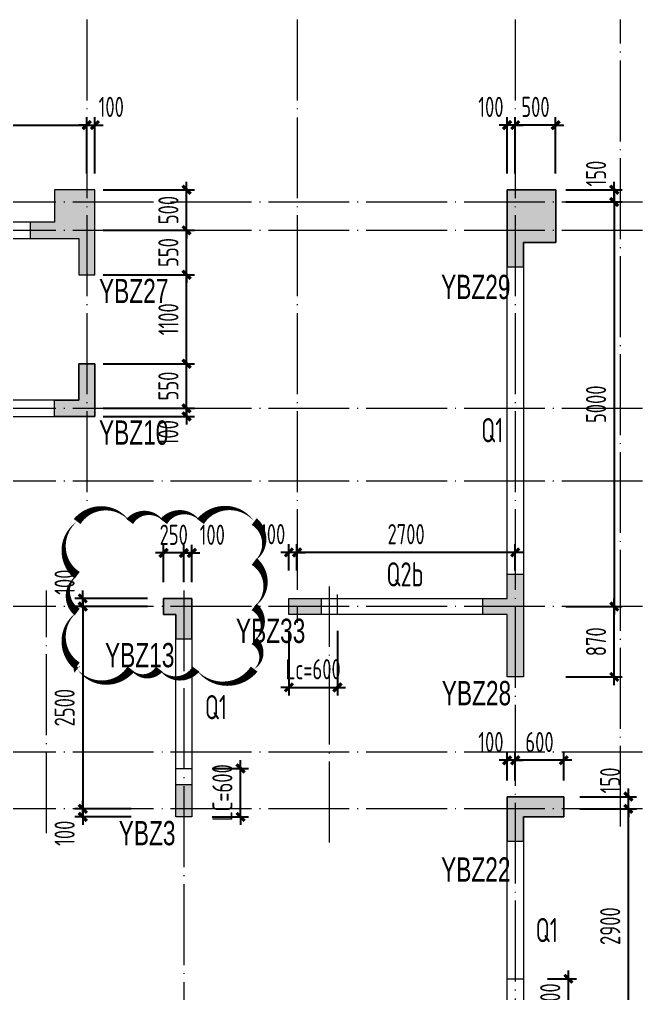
# Model space of a CAD drawing. Extents: x -129922 to 1190196, y -520662 to 139923.
# Drawn here: x 325462 to 333122, y -278751 to -266713 of the extents above; entities that cross this region are included whole.
import ezdxf
from ezdxf.enums import TextEntityAlignment as Align

# ---------------------------------------------------------------- set-up
doc = ezdxf.new("R2010")
doc.units = 0
doc.header["$LTSCALE"] = 1000
doc.header["$MEASUREMENT"] = 0
doc.linetypes.add('DOTE', pattern=[2.42, 2, -0.2, 0.02, -0.2])
for name, color, linetype, lineweight in [('A-轴线-塔楼', 1, 'DOTE', 9), ('A-轴线-隔墙', 41, 'DOTE', 9), ('S-基础-HATCH', 251, 'Continuous', 20), ('S-墙柱-COLU', 50, 'Continuous', 20), ('S-墙柱-DIM', 3, 'Continuous', 20), ('S-墙柱-Lc填充', 8, 'Continuous', 9), ('S-墙柱-WALL', 6, 'Continuous', 20), ('S-墙柱-编号', 4, 'Continuous', 20), ('S-通用-TEXT', 7, 'Continuous', 20)]:
    doc.layers.add(name, color=color, linetype=linetype, lineweight=lineweight)
doc.layers.add('S-活动层-非打印1', color=170, linetype='Continuous', lineweight=20, plot=False)
doc.styles.add('BW_Dim', font='Bweng.shx', dxfattribs={"width": 0.7, "bigfont": 'hztxt.shx'})
doc.styles.add('TSSD_Dimension', font='tssdeng.shx', dxfattribs={"width": 0.7, "bigfont": 'HZTXT.SHX'})
doc.styles.add('TSSD_Rein', font='tssdeng.shx', dxfattribs={"width": 0.7, "bigfont": 'hztxt.shx'})
doc.dimstyles.new('TSSD_100_100', dxfattribs={"dimtxt": 250, "dimasz": 100, "dimexe": 100, "dimexo": 200, "dimgap": 100, "dimtad": 1, "dimdec": 0, "dimzin": 0, "dimdsep": 46, "dimtxsty": 'TSSD_Dimension', "dimblk": 'ARCHTICK', "dimcen": 0, "dimdle": 100, "dimclrt": 7, "dimadec": 0, "dimazin": 0, "dimtfac": 1, "dimtdec": 0, "dimtix": 1, "dimtmove": 2, "dimatfit": 0, "dimfxl": 0, "dimtolj": 1, "dimtzin": 0, "dimarcsym": 0})
doc.dimstyles.new('TSSD_100_100$0', dxfattribs={"dimtxt": 250, "dimasz": 100, "dimexe": 100, "dimexo": 250, "dimgap": 100, "dimtad": 1, "dimdec": 0, "dimzin": 0, "dimdsep": 46, "dimtxsty": 'TSSD_Dimension', "dimblk": 'ARCHTICK', "dimcen": 0, "dimdle": 100, "dimclrd": 3, "dimclre": 3, "dimclrt": 7, "dimadec": 0, "dimazin": 0, "dimtfac": 1, "dimtdec": 0, "dimtix": 1, "dimtmove": 2, "dimatfit": 0, "dimldrblk": 'ARCHTICK', "dimfxl": 0, "dimtolj": 1, "dimtzin": 0, "dimarcsym": 0})

# ---------------------------------------------------------------- blocks, each defined once
blk = doc.blocks.new('ZHOUWANG3')
at = {"layer": 'A-轴线-塔楼', "linetype": 'DOTE', "ltscale": 0.5}
for p, q in [((124452, 248942), (124452, 242986)), ((127052, 248942), (127052, 241486)), ((129752, 248942), (129752, 226834)), ((139798, 246686), (85362, 246686)), ((139798, 246336), (121152, 246336)), ((139798, 244136), (121152, 244136)), ((139798, 243236), (85362, 243236)), ((125652, 241886), (125652, 226834)), ((139798, 241686), (85362, 241686)), ((139798, 239886), (85362, 239886)), ((139798, 239186), (85362, 239186))]:
    blk.add_line(p, q, dxfattribs=at)
at = {"layer": 'A-轴线-隔墙', "ltscale": 0.5}
for p, q in [((131052, 238966), (131052, 248942)), ((123952, 238886), (123952, 241886)), ((127452, 238770), (127452, 241936))]:
    blk.add_line(p, q, dxfattribs=at)
blk = doc.blocks.new('_ArchTick')
at = {"color": 0, "linetype": 'ByBlock', "const_width": 0.4}
blk.add_lwpolyline([(-0.5, -0.5), (0.5, 0.5)], dxfattribs=at)
blk = doc.blocks.new('*D1209')
at = {"layer": 'Defpoints', "color": 0, "transparency": 16777216}
for p in [(331496, -268018), (331496, -268818), (331596, -268818)]:
    blk.add_point(p, dxfattribs=at)
at = {"layer": 'S-墙柱-DIM', "color": 0, "lineweight": -2, "transparency": 16777216}
for p, q in [((331496, -268618), (331496, -267918)), ((331596, -268618), (331596, -267918)), ((331496, -268018), (331396, -268018)), ((331596, -268018), (331496, -268018)), ((331596, -268018), (331696, -268018))]:
    blk.add_line(p, q, dxfattribs=at)
at = {"layer": 'S-墙柱-DIM', "color": 0, "lineweight": -2, "transparency": 16777216, "xscale": 100, "yscale": 100, "zscale": 100}
blk.add_blockref('_ArchTick', (331496, -268018), dxfattribs=at)
at = {"layer": 'S-墙柱-DIM', "color": 0, "lineweight": -2, "transparency": 16777216, "xscale": 100, "yscale": 100, "zscale": 100, "rotation": 180}
blk.add_blockref('_ArchTick', (331596, -268018), dxfattribs=at)
at = {"layer": 'S-墙柱-DIM', "color": 7, "transparency": 16777216, "insert": (331295, -267793), "char_height": 250, "attachment_point": 5, "style": 'TSSD_Dimension'}
blk.add_mtext('\\A1;100', dxfattribs=at)
blk = doc.blocks.new('*D1250')
at = {"layer": 'Defpoints', "color": 0, "transparency": 16777216}
for p in [(327246, -273306), (327246, -273868), (327496, -273868)]:
    blk.add_point(p, dxfattribs=at)
at = {"layer": 'S-墙柱-DIM', "color": 0, "lineweight": -2, "transparency": 16777216}
for p, q in [((327246, -273668), (327246, -273206)), ((327496, -273668), (327496, -273206)), ((327246, -273306), (327146, -273306)), ((327496, -273306), (327246, -273306)), ((327496, -273306), (327596, -273306))]:
    blk.add_line(p, q, dxfattribs=at)
at = {"layer": 'S-墙柱-DIM', "color": 0, "lineweight": -2, "transparency": 16777216, "xscale": 100, "yscale": 100, "zscale": 100}
blk.add_blockref('_ArchTick', (327246, -273306), dxfattribs=at)
at = {"layer": 'S-墙柱-DIM', "color": 0, "lineweight": -2, "transparency": 16777216, "xscale": 100, "yscale": 100, "zscale": 100, "rotation": 180}
blk.add_blockref('_ArchTick', (327496, -273306), dxfattribs=at)
at = {"layer": 'S-墙柱-DIM', "color": 7, "transparency": 16777216, "insert": (327371, -273081), "char_height": 250, "attachment_point": 5, "style": 'TSSD_Dimension'}
blk.add_mtext('\\A1;250', dxfattribs=at)
blk = doc.blocks.new('*D1251')
at = {"layer": 'Defpoints', "color": 0, "transparency": 16777216}
for p in [(327496, -273306), (327496, -273868), (327596, -273868)]:
    blk.add_point(p, dxfattribs=at)
at = {"layer": 'S-墙柱-DIM', "color": 0, "lineweight": -2, "transparency": 16777216}
for p, q in [((327496, -273668), (327496, -273206)), ((327596, -273668), (327596, -273206)), ((327496, -273306), (327396, -273306)), ((327596, -273306), (327496, -273306)), ((327596, -273306), (327696, -273306))]:
    blk.add_line(p, q, dxfattribs=at)
at = {"layer": 'S-墙柱-DIM', "color": 0, "lineweight": -2, "transparency": 16777216, "xscale": 100, "yscale": 100, "zscale": 100}
blk.add_blockref('_ArchTick', (327496, -273306), dxfattribs=at)
at = {"layer": 'S-墙柱-DIM', "color": 0, "lineweight": -2, "transparency": 16777216, "xscale": 100, "yscale": 100, "zscale": 100, "rotation": 180}
blk.add_blockref('_ArchTick', (327596, -273306), dxfattribs=at)
at = {"layer": 'S-墙柱-DIM', "color": 7, "transparency": 16777216, "insert": (327848, -273081), "char_height": 250, "attachment_point": 5, "style": 'TSSD_Dimension'}
blk.add_mtext('\\A1;100', dxfattribs=at)
blk = doc.blocks.new('*D1252')
at = {"layer": 'Defpoints', "color": 0, "transparency": 16777216}
for p in [(326246, -273868), (327246, -273868), (327246, -273968)]:
    blk.add_point(p, dxfattribs=at)
at = {"layer": 'S-墙柱-DIM', "color": 0, "lineweight": -2, "transparency": 16777216}
for p, q in [((327046, -273868), (326146, -273868)), ((326246, -273868), (326246, -273768)), ((326246, -273968), (326246, -273868)), ((327046, -273968), (326146, -273968)), ((326246, -273968), (326246, -274068))]:
    blk.add_line(p, q, dxfattribs=at)
at = {"layer": 'S-墙柱-DIM', "color": 0, "lineweight": -2, "transparency": 16777216, "xscale": 100, "yscale": 100, "zscale": 100}
for p, rotation in [((326246, -273868), 270), ((326246, -273968), 90)]:
    blk.add_blockref('_ArchTick', p, dxfattribs=dict(at, rotation=rotation))
at = {"layer": 'S-墙柱-DIM', "color": 7, "transparency": 16777216, "insert": (326021, -273667), "char_height": 250, "attachment_point": 5, "rotation": 90, "style": 'TSSD_Dimension'}
blk.add_mtext('\\A1;100', dxfattribs=at)
blk = doc.blocks.new('*D1253')
at = {"layer": 'Defpoints', "color": 0, "transparency": 16777216}
for p in [(327246, -273968), (326246, -276468), (327046, -276468)]:
    blk.add_point(p, dxfattribs=at)
at = {"layer": 'S-墙柱-DIM', "color": 0, "lineweight": -2, "transparency": 16777216}
for p, q in [((326246, -273868), (326246, -276568)), ((327046, -273968), (326146, -273968)), ((326846, -276468), (326146, -276468))]:
    blk.add_line(p, q, dxfattribs=at)
at = {"layer": 'S-墙柱-DIM', "color": 0, "lineweight": -2, "transparency": 16777216, "xscale": 100, "yscale": 100, "zscale": 100}
for p, rotation in [((326246, -273968), 90), ((326246, -276468), 270)]:
    blk.add_blockref('_ArchTick', p, dxfattribs=dict(at, rotation=rotation))
at = {"layer": 'S-墙柱-DIM', "color": 7, "transparency": 16777216, "insert": (326021, -275218), "char_height": 250, "attachment_point": 5, "rotation": 90, "style": 'TSSD_Dimension'}
blk.add_mtext('\\A1;2500', dxfattribs=at)
blk = doc.blocks.new('*D1254')
at = {"layer": 'Defpoints', "color": 0, "transparency": 16777216}
for p in [(326246, -276468), (327046, -276468), (327046, -276568)]:
    blk.add_point(p, dxfattribs=at)
at = {"layer": 'S-墙柱-DIM', "color": 0, "lineweight": -2, "transparency": 16777216}
for p, q in [((326246, -276468), (326246, -276368)), ((326846, -276468), (326146, -276468)), ((326246, -276568), (326246, -276468)), ((326846, -276568), (326146, -276568)), ((326246, -276568), (326246, -276668))]:
    blk.add_line(p, q, dxfattribs=at)
at = {"layer": 'S-墙柱-DIM', "color": 0, "lineweight": -2, "transparency": 16777216, "xscale": 100, "yscale": 100, "zscale": 100}
for p, rotation in [((326246, -276468), 270), ((326246, -276568), 90)]:
    blk.add_blockref('_ArchTick', p, dxfattribs=dict(at, rotation=rotation))
at = {"layer": 'S-墙柱-DIM', "color": 7, "transparency": 16777216, "insert": (326021, -276770), "char_height": 250, "attachment_point": 5, "rotation": 90, "style": 'TSSD_Dimension'}
blk.add_mtext('\\A1;100', dxfattribs=at)
blk = doc.blocks.new('*D1259')
at = {"layer": 'Defpoints', "color": 0, "transparency": 16777216}
for p in [(328896, -273299), (328896, -273722), (331596, -273722)]:
    blk.add_point(p, dxfattribs=at)
at = {"layer": 'S-墙柱-DIM', "color": 0, "lineweight": -2, "transparency": 16777216}
for p, q in [((328896, -273522), (328896, -273199)), ((331596, -273522), (331596, -273199)), ((331696, -273299), (328796, -273299))]:
    blk.add_line(p, q, dxfattribs=at)
at = {"layer": 'S-墙柱-DIM', "color": 0, "lineweight": -2, "transparency": 16777216, "xscale": 100, "yscale": 100, "zscale": 100, "rotation": 180}
blk.add_blockref('_ArchTick', (328896, -273299), dxfattribs=at)
at = {"layer": 'S-墙柱-DIM', "color": 0, "lineweight": -2, "transparency": 16777216, "xscale": 100, "yscale": 100, "zscale": 100}
blk.add_blockref('_ArchTick', (331596, -273299), dxfattribs=at)
at = {"layer": 'S-墙柱-DIM', "color": 7, "transparency": 16777216, "insert": (330246, -273074), "char_height": 250, "attachment_point": 5, "style": 'TSSD_Dimension'}
blk.add_mtext('\\A1;2700', dxfattribs=at)
blk = doc.blocks.new('*D1260')
at = {"layer": 'Defpoints', "color": 0, "transparency": 16777216}
for p in [(328796, -273299), (328796, -273722), (328896, -273722)]:
    blk.add_point(p, dxfattribs=at)
at = {"layer": 'S-墙柱-DIM', "color": 0, "lineweight": -2, "transparency": 16777216}
for p, q in [((328796, -273522), (328796, -273199)), ((328896, -273522), (328896, -273199)), ((328796, -273299), (328696, -273299)), ((328896, -273299), (328796, -273299)), ((328896, -273299), (328996, -273299))]:
    blk.add_line(p, q, dxfattribs=at)
at = {"layer": 'S-墙柱-DIM', "color": 0, "lineweight": -2, "transparency": 16777216, "xscale": 100, "yscale": 100, "zscale": 100}
blk.add_blockref('_ArchTick', (328796, -273299), dxfattribs=at)
at = {"layer": 'S-墙柱-DIM', "color": 0, "lineweight": -2, "transparency": 16777216, "xscale": 100, "yscale": 100, "zscale": 100, "rotation": 180}
blk.add_blockref('_ArchTick', (328896, -273299), dxfattribs=at)
at = {"layer": 'S-墙柱-DIM', "color": 7, "transparency": 16777216, "insert": (328595, -273074), "char_height": 250, "attachment_point": 5, "style": 'TSSD_Dimension'}
blk.add_mtext('\\A1;100', dxfattribs=at)
blk = doc.blocks.new('*D1261')
at = {"layer": 'Defpoints', "color": 0, "transparency": 16777216}
for p in [(331596, -268018), (331596, -268818), (332096, -268818)]:
    blk.add_point(p, dxfattribs=at)
at = {"layer": 'S-墙柱-DIM', "color": 0, "lineweight": -2, "transparency": 16777216}
for p, q in [((331596, -268618), (331596, -267918)), ((332096, -268618), (332096, -267918)), ((331596, -268018), (331496, -268018)), ((332096, -268018), (331596, -268018)), ((332096, -268018), (332196, -268018))]:
    blk.add_line(p, q, dxfattribs=at)
at = {"layer": 'S-墙柱-DIM', "color": 0, "lineweight": -2, "transparency": 16777216, "xscale": 100, "yscale": 100, "zscale": 100}
blk.add_blockref('_ArchTick', (331596, -268018), dxfattribs=at)
at = {"layer": 'S-墙柱-DIM', "color": 0, "lineweight": -2, "transparency": 16777216, "xscale": 100, "yscale": 100, "zscale": 100, "rotation": 180}
blk.add_blockref('_ArchTick', (332096, -268018), dxfattribs=at)
at = {"layer": 'S-墙柱-DIM', "color": 7, "transparency": 16777216, "insert": (331846, -267793), "char_height": 250, "attachment_point": 5, "style": 'TSSD_Dimension'}
blk.add_mtext('\\A1;500', dxfattribs=at)
blk = doc.blocks.new('*D1262')
at = {"layer": 'Defpoints', "color": 0, "transparency": 16777216}
for p in [(332021, -268818), (332821, -268818), (332021, -268968)]:
    blk.add_point(p, dxfattribs=at)
at = {"layer": 'S-墙柱-DIM', "color": 0, "lineweight": -2, "transparency": 16777216}
for p, q in [((332821, -268818), (332821, -268718)), ((332221, -268818), (332921, -268818)), ((332821, -268968), (332821, -268818)), ((332221, -268968), (332921, -268968)), ((332821, -268968), (332821, -269068))]:
    blk.add_line(p, q, dxfattribs=at)
at = {"layer": 'S-墙柱-DIM', "color": 0, "lineweight": -2, "transparency": 16777216, "xscale": 100, "yscale": 100, "zscale": 100}
for p, rotation in [((332821, -268818), 270), ((332821, -268968), 90)]:
    blk.add_blockref('_ArchTick', p, dxfattribs=dict(at, rotation=rotation))
at = {"layer": 'S-墙柱-DIM', "color": 7, "transparency": 16777216, "insert": (332596, -268617), "char_height": 250, "attachment_point": 5, "rotation": 90, "style": 'TSSD_Dimension'}
blk.add_mtext('\\A1;150', dxfattribs=at)
blk = doc.blocks.new('*D1263')
at = {"layer": 'Defpoints', "color": 0, "transparency": 16777216}
for p in [(332021, -268968), (332021, -273968), (332821, -273968)]:
    blk.add_point(p, dxfattribs=at)
at = {"layer": 'S-墙柱-DIM', "color": 0, "lineweight": -2, "transparency": 16777216}
for p, q in [((332821, -268868), (332821, -274068)), ((332221, -268968), (332921, -268968)), ((332221, -273968), (332921, -273968))]:
    blk.add_line(p, q, dxfattribs=at)
at = {"layer": 'S-墙柱-DIM', "color": 0, "lineweight": -2, "transparency": 16777216, "xscale": 100, "yscale": 100, "zscale": 100}
for p, rotation in [((332821, -268968), 90), ((332821, -273968), 270)]:
    blk.add_blockref('_ArchTick', p, dxfattribs=dict(at, rotation=rotation))
at = {"layer": 'S-墙柱-DIM', "color": 7, "transparency": 16777216, "insert": (332596, -271468), "char_height": 250, "attachment_point": 5, "rotation": 90, "style": 'TSSD_Dimension'}
blk.add_mtext('\\A1;5000', dxfattribs=at)
blk = doc.blocks.new('*D1264')
at = {"layer": 'Defpoints', "color": 0, "transparency": 16777216}
for p in [(332021, -273968), (332821, -273968), (332021, -274838)]:
    blk.add_point(p, dxfattribs=at)
at = {"layer": 'S-墙柱-DIM', "color": 0, "lineweight": -2, "transparency": 16777216}
for p, q in [((332821, -274938), (332821, -273868)), ((332221, -273968), (332921, -273968)), ((332221, -274838), (332921, -274838))]:
    blk.add_line(p, q, dxfattribs=at)
at = {"layer": 'S-墙柱-DIM', "color": 0, "lineweight": -2, "transparency": 16777216, "xscale": 100, "yscale": 100, "zscale": 100}
for p, rotation in [((332821, -273968), 90), ((332821, -274838), 270)]:
    blk.add_blockref('_ArchTick', p, dxfattribs=dict(at, rotation=rotation))
at = {"layer": 'S-墙柱-DIM', "color": 7, "transparency": 16777216, "insert": (332596, -274403), "char_height": 250, "attachment_point": 5, "rotation": 90, "style": 'TSSD_Dimension'}
blk.add_mtext('\\A1;870', dxfattribs=at)
blk = doc.blocks.new('*D1265')
at = {"layer": 'Defpoints', "color": 0, "transparency": 16777216}
for p in [(331496, -275868), (331496, -276318), (331596, -276318)]:
    blk.add_point(p, dxfattribs=at)
at = {"layer": 'S-墙柱-DIM', "color": 0, "lineweight": -2, "transparency": 16777216}
for p, q in [((331496, -276118), (331496, -275768)), ((331596, -276118), (331596, -275768)), ((331496, -275868), (331396, -275868)), ((331596, -275868), (331496, -275868)), ((331596, -275868), (331696, -275868))]:
    blk.add_line(p, q, dxfattribs=at)
at = {"layer": 'S-墙柱-DIM', "color": 0, "lineweight": -2, "transparency": 16777216, "xscale": 100, "yscale": 100, "zscale": 100}
blk.add_blockref('_ArchTick', (331496, -275868), dxfattribs=at)
at = {"layer": 'S-墙柱-DIM', "color": 0, "lineweight": -2, "transparency": 16777216, "xscale": 100, "yscale": 100, "zscale": 100, "rotation": 180}
blk.add_blockref('_ArchTick', (331596, -275868), dxfattribs=at)
at = {"layer": 'S-墙柱-DIM', "color": 7, "transparency": 16777216, "insert": (331295, -275643), "char_height": 250, "attachment_point": 5, "style": 'TSSD_Dimension'}
blk.add_mtext('\\A1;100', dxfattribs=at)
blk = doc.blocks.new('*D1266')
at = {"layer": 'Defpoints', "color": 0, "transparency": 16777216}
for p in [(331596, -275868), (331596, -276318), (332196, -276318)]:
    blk.add_point(p, dxfattribs=at)
at = {"layer": 'S-墙柱-DIM', "color": 0, "lineweight": -2, "transparency": 16777216}
for p, q in [((331596, -276118), (331596, -275768)), ((332196, -276118), (332196, -275768)), ((332296, -275868), (331496, -275868))]:
    blk.add_line(p, q, dxfattribs=at)
at = {"layer": 'S-墙柱-DIM', "color": 0, "lineweight": -2, "transparency": 16777216, "xscale": 100, "yscale": 100, "zscale": 100, "rotation": 180}
blk.add_blockref('_ArchTick', (331596, -275868), dxfattribs=at)
at = {"layer": 'S-墙柱-DIM', "color": 0, "lineweight": -2, "transparency": 16777216, "xscale": 100, "yscale": 100, "zscale": 100}
blk.add_blockref('_ArchTick', (332196, -275868), dxfattribs=at)
at = {"layer": 'S-墙柱-DIM', "color": 7, "transparency": 16777216, "insert": (331896, -275643), "char_height": 250, "attachment_point": 5, "style": 'TSSD_Dimension'}
blk.add_mtext('\\A1;600', dxfattribs=at)
blk = doc.blocks.new('*D1267')
at = {"layer": 'Defpoints', "color": 0, "transparency": 16777216}
for p in [(332196, -276318), (332996, -276318), (332196, -276468)]:
    blk.add_point(p, dxfattribs=at)
at = {"layer": 'S-墙柱-DIM', "color": 0, "lineweight": -2, "transparency": 16777216}
for p, q in [((332996, -276318), (332996, -276218)), ((332396, -276318), (333096, -276318)), ((332996, -276468), (332996, -276318)), ((332396, -276468), (333096, -276468)), ((332996, -276468), (332996, -276568))]:
    blk.add_line(p, q, dxfattribs=at)
at = {"layer": 'S-墙柱-DIM', "color": 0, "lineweight": -2, "transparency": 16777216, "xscale": 100, "yscale": 100, "zscale": 100}
for p, rotation in [((332996, -276318), 270), ((332996, -276468), 90)]:
    blk.add_blockref('_ArchTick', p, dxfattribs=dict(at, rotation=rotation))
at = {"layer": 'S-墙柱-DIM', "color": 7, "transparency": 16777216, "insert": (332771, -276117), "char_height": 250, "attachment_point": 5, "rotation": 90, "style": 'TSSD_Dimension'}
blk.add_mtext('\\A1;150', dxfattribs=at)
blk = doc.blocks.new('*D1268')
at = {"layer": 'Defpoints', "color": 0, "transparency": 16777216}
for p in [(332196, -276468), (332996, -276468), (332196, -279368)]:
    blk.add_point(p, dxfattribs=at)
at = {"layer": 'S-墙柱-DIM', "color": 0, "lineweight": -2, "transparency": 16777216}
for p, q in [((332996, -279468), (332996, -276368)), ((332396, -276468), (333096, -276468)), ((332396, -279368), (333096, -279368))]:
    blk.add_line(p, q, dxfattribs=at)
at = {"layer": 'S-墙柱-DIM', "color": 0, "lineweight": -2, "transparency": 16777216, "xscale": 100, "yscale": 100, "zscale": 100}
for p, rotation in [((332996, -276468), 90), ((332996, -279368), 270)]:
    blk.add_blockref('_ArchTick', p, dxfattribs=dict(at, rotation=rotation))
at = {"layer": 'S-墙柱-DIM', "color": 7, "transparency": 16777216, "insert": (332771, -277918), "char_height": 250, "attachment_point": 5, "rotation": 90, "style": 'TSSD_Dimension'}
blk.add_mtext('\\A1;2900', dxfattribs=at)
blk = doc.blocks.new('*D1280')
at = {"layer": 'Defpoints', "color": 0, "transparency": 16777216}
for p in [(327646, -275968), (328198, -275968), (327646, -276568)]:
    blk.add_point(p, dxfattribs=at)
at = {"layer": 'S-墙柱-DIM', "color": 0, "lineweight": -2, "transparency": 16777216}
for p, q in [((328198, -275968), (328198, -275868)), ((327846, -275968), (328298, -275968)), ((328198, -276568), (328198, -275968)), ((327846, -276568), (328298, -276568)), ((328198, -276568), (328198, -276668))]:
    blk.add_line(p, q, dxfattribs=at)
at = {"layer": 'S-墙柱-DIM', "color": 0, "lineweight": -2, "transparency": 16777216, "xscale": 100, "yscale": 100, "zscale": 100}
for p, rotation in [((328198, -275968), 270), ((328198, -276568), 90)]:
    blk.add_blockref('_ArchTick', p, dxfattribs=dict(at, rotation=rotation))
at = {"layer": 'S-墙柱-DIM', "color": 7, "transparency": 16777216, "insert": (327973, -276268), "char_height": 250, "attachment_point": 5, "rotation": 90, "style": 'TSSD_Dimension'}
blk.add_mtext('\\A1;LC=600', dxfattribs=at)
blk = doc.blocks.new('*D1281')
at = {"layer": 'Defpoints', "color": 0, "transparency": 16777216}
for p in [(328796, -274068), (329396, -274068), (329396, -274968)]:
    blk.add_point(p, dxfattribs=at)
at = {"layer": 'S-墙柱-DIM', "color": 0, "lineweight": -2, "transparency": 16777216}
for p, q in [((328796, -274268), (328796, -275068)), ((329396, -274268), (329396, -275068)), ((328796, -274968), (328696, -274968)), ((328796, -274968), (329396, -274968)), ((329396, -274968), (329496, -274968))]:
    blk.add_line(p, q, dxfattribs=at)
at = {"layer": 'S-墙柱-DIM', "color": 0, "lineweight": -2, "transparency": 16777216, "xscale": 100, "yscale": 100, "zscale": 100}
blk.add_blockref('_ArchTick', (328796, -274968), dxfattribs=at)
at = {"layer": 'S-墙柱-DIM', "color": 0, "lineweight": -2, "transparency": 16777216, "xscale": 100, "yscale": 100, "zscale": 100, "rotation": 180}
blk.add_blockref('_ArchTick', (329396, -274968), dxfattribs=at)
at = {"layer": 'S-墙柱-DIM', "color": 7, "transparency": 16777216, "insert": (329096, -274743), "char_height": 250, "attachment_point": 5, "style": 'TSSD_Dimension'}
blk.add_mtext('\\A1;Lc=600', dxfattribs=at)
blk = doc.blocks.new('*D1283')
at = {"layer": 'Defpoints', "color": 0, "transparency": 16777216}
for p in [(331796, -278568), (332254, -278568), (331796, -279368)]:
    blk.add_point(p, dxfattribs=at)
at = {"layer": 'S-墙柱-DIM', "color": 0, "lineweight": -2, "transparency": 16777216}
for p, q in [((332254, -278568), (332254, -278468)), ((331996, -278568), (332354, -278568)), ((332254, -279368), (332254, -278568)), ((331996, -279368), (332354, -279368)), ((332254, -279368), (332254, -279468))]:
    blk.add_line(p, q, dxfattribs=at)
at = {"layer": 'S-墙柱-DIM', "color": 0, "lineweight": -2, "transparency": 16777216, "xscale": 100, "yscale": 100, "zscale": 100}
for p, rotation in [((332254, -278568), 270), ((332254, -279368), 90)]:
    blk.add_blockref('_ArchTick', p, dxfattribs=dict(at, rotation=rotation))
at = {"layer": 'S-墙柱-DIM', "color": 7, "transparency": 16777216, "insert": (332029, -278968), "char_height": 250, "attachment_point": 5, "rotation": 90, "style": 'TSSD_Dimension'}
blk.add_mtext('\\A1;Lc=800', dxfattribs=at)
blk = doc.blocks.new('*D1295')
at = {"layer": 'Defpoints', "color": 0, "transparency": 16777216}
for p in [(326396, -268818), (327530, -268818), (326396, -269318)]:
    blk.add_point(p, dxfattribs=at)
at = {"layer": 'S-墙柱-DIM', "color": 0, "lineweight": -2, "transparency": 16777216}
for p, q in [((327530, -268818), (327530, -268718)), ((326496, -268818), (327630, -268818)), ((327530, -269318), (327530, -268818)), ((326496, -269318), (327630, -269318)), ((327530, -269318), (327530, -269418))]:
    blk.add_line(p, q, dxfattribs=at)
at = {"layer": 'S-墙柱-DIM', "color": 0, "lineweight": -2, "transparency": 16777216, "xscale": 100, "yscale": 100, "zscale": 100}
for p, rotation in [((327530, -268818), 270), ((327530, -269318), 90)]:
    blk.add_blockref('_ArchTick', p, dxfattribs=dict(at, rotation=rotation))
at = {"layer": 'S-墙柱-DIM', "color": 7, "transparency": 16777216, "insert": (327305, -269068), "char_height": 250, "attachment_point": 5, "rotation": 90, "style": 'TSSD_Dimension'}
blk.add_mtext('\\A1;500', dxfattribs=at)
blk = doc.blocks.new('*D1296')
at = {"layer": 'Defpoints', "color": 0, "transparency": 16777216}
for p in [(326396, -269318), (327530, -269318), (326396, -269868)]:
    blk.add_point(p, dxfattribs=at)
at = {"layer": 'S-墙柱-DIM', "color": 0, "lineweight": -2, "transparency": 16777216}
for p, q in [((327530, -269318), (327530, -269218)), ((326496, -269318), (327630, -269318)), ((327530, -269868), (327530, -269318)), ((326496, -269868), (327630, -269868)), ((327530, -269868), (327530, -269968))]:
    blk.add_line(p, q, dxfattribs=at)
at = {"layer": 'S-墙柱-DIM', "color": 0, "lineweight": -2, "transparency": 16777216, "xscale": 100, "yscale": 100, "zscale": 100}
for p, rotation in [((327530, -269318), 270), ((327530, -269868), 90)]:
    blk.add_blockref('_ArchTick', p, dxfattribs=dict(at, rotation=rotation))
at = {"layer": 'S-墙柱-DIM', "color": 7, "transparency": 16777216, "insert": (327305, -269593), "char_height": 250, "attachment_point": 5, "rotation": 90, "style": 'TSSD_Dimension'}
blk.add_mtext('\\A1;550', dxfattribs=at)
blk = doc.blocks.new('*D1297')
at = {"layer": 'Defpoints', "color": 0, "transparency": 16777216}
for p in [(326396, -269868), (327530, -269868), (326396, -270968)]:
    blk.add_point(p, dxfattribs=at)
at = {"layer": 'S-墙柱-DIM', "color": 0, "lineweight": -2, "transparency": 16777216}
for p, q in [((327530, -271068), (327530, -269768)), ((326496, -269868), (327630, -269868)), ((326496, -270968), (327630, -270968))]:
    blk.add_line(p, q, dxfattribs=at)
at = {"layer": 'S-墙柱-DIM', "color": 0, "lineweight": -2, "transparency": 16777216, "xscale": 100, "yscale": 100, "zscale": 100}
for p, rotation in [((327530, -269868), 90), ((327530, -270968), 270)]:
    blk.add_blockref('_ArchTick', p, dxfattribs=dict(at, rotation=rotation))
at = {"layer": 'S-墙柱-DIM', "color": 7, "transparency": 16777216, "insert": (327305, -270418), "char_height": 250, "attachment_point": 5, "rotation": 90, "style": 'TSSD_Dimension'}
blk.add_mtext('\\A1;1100', dxfattribs=at)
blk = doc.blocks.new('*D1298')
at = {"layer": 'Defpoints', "color": 0, "transparency": 16777216}
for p in [(326396, -270968), (327530, -270968), (326396, -271518)]:
    blk.add_point(p, dxfattribs=at)
at = {"layer": 'S-墙柱-DIM', "color": 0, "lineweight": -2, "transparency": 16777216}
for p, q in [((326496, -270968), (327630, -270968)), ((327530, -270968), (327530, -270868)), ((327530, -271518), (327530, -270968)), ((326496, -271518), (327630, -271518)), ((327530, -271518), (327530, -271618))]:
    blk.add_line(p, q, dxfattribs=at)
at = {"layer": 'S-墙柱-DIM', "color": 0, "lineweight": -2, "transparency": 16777216, "xscale": 100, "yscale": 100, "zscale": 100}
for p, rotation in [((327530, -270968), 270), ((327530, -271518), 90)]:
    blk.add_blockref('_ArchTick', p, dxfattribs=dict(at, rotation=rotation))
at = {"layer": 'S-墙柱-DIM', "color": 7, "transparency": 16777216, "insert": (327305, -271243), "char_height": 250, "attachment_point": 5, "rotation": 90, "style": 'TSSD_Dimension'}
blk.add_mtext('\\A1;550', dxfattribs=at)
blk = doc.blocks.new('*D1299')
at = {"layer": 'Defpoints', "color": 0, "transparency": 16777216}
for p in [(326396, -271518), (327530, -271518), (326396, -271618)]:
    blk.add_point(p, dxfattribs=at)
at = {"layer": 'S-墙柱-DIM', "color": 0, "lineweight": -2, "transparency": 16777216}
for p, q in [((327530, -271518), (327530, -271418)), ((326496, -271518), (327630, -271518)), ((327530, -271618), (327530, -271518)), ((326496, -271618), (327630, -271618)), ((327530, -271618), (327530, -271718))]:
    blk.add_line(p, q, dxfattribs=at)
at = {"layer": 'S-墙柱-DIM', "color": 0, "lineweight": -2, "transparency": 16777216, "xscale": 100, "yscale": 100, "zscale": 100}
for p, rotation in [((327530, -271518), 270), ((327530, -271618), 90)]:
    blk.add_blockref('_ArchTick', p, dxfattribs=dict(at, rotation=rotation))
at = {"layer": 'S-墙柱-DIM', "color": 7, "transparency": 16777216, "insert": (327305, -271820), "char_height": 250, "attachment_point": 5, "rotation": 90, "style": 'TSSD_Dimension'}
blk.add_mtext('\\A1;100', dxfattribs=at)
blk = doc.blocks.new('*D1301')
at = {"layer": 'Defpoints', "color": 0, "transparency": 16777216}
for p in [(326396, -268018), (326296, -268818), (326396, -268818)]:
    blk.add_point(p, dxfattribs=at)
at = {"layer": 'S-墙柱-DIM', "color": 0, "lineweight": -2, "transparency": 16777216}
for p, q in [((326296, -268618), (326296, -267918)), ((326396, -268618), (326396, -267918)), ((326296, -268018), (326196, -268018)), ((326296, -268018), (326396, -268018)), ((326396, -268018), (326496, -268018))]:
    blk.add_line(p, q, dxfattribs=at)
at = {"layer": 'S-墙柱-DIM', "color": 0, "lineweight": -2, "transparency": 16777216, "xscale": 100, "yscale": 100, "zscale": 100}
blk.add_blockref('_ArchTick', (326296, -268018), dxfattribs=at)
at = {"layer": 'S-墙柱-DIM', "color": 0, "lineweight": -2, "transparency": 16777216, "xscale": 100, "yscale": 100, "zscale": 100, "rotation": 180}
blk.add_blockref('_ArchTick', (326396, -268018), dxfattribs=at)
at = {"layer": 'S-墙柱-DIM', "color": 7, "transparency": 16777216, "insert": (326598, -267793), "char_height": 250, "attachment_point": 5, "style": 'TSSD_Dimension'}
blk.add_mtext('\\A1;100', dxfattribs=at)
blk = doc.blocks.new('*D1302')
at = {"layer": 'Defpoints', "color": 0, "transparency": 16777216}
for p in [(326296, -268018), (323596, -268818), (326296, -268818)]:
    blk.add_point(p, dxfattribs=at)
at = {"layer": 'S-墙柱-DIM', "color": 0, "lineweight": -2, "transparency": 16777216}
for p, q in [((323596, -268618), (323596, -267918)), ((326296, -268618), (326296, -267918)), ((323496, -268018), (326396, -268018))]:
    blk.add_line(p, q, dxfattribs=at)
at = {"layer": 'S-墙柱-DIM', "color": 0, "lineweight": -2, "transparency": 16777216, "xscale": 100, "yscale": 100, "zscale": 100, "rotation": 180}
blk.add_blockref('_ArchTick', (323596, -268018), dxfattribs=at)
at = {"layer": 'S-墙柱-DIM', "color": 0, "lineweight": -2, "transparency": 16777216, "xscale": 100, "yscale": 100, "zscale": 100}
blk.add_blockref('_ArchTick', (326296, -268018), dxfattribs=at)
at = {"layer": 'S-墙柱-DIM', "color": 7, "transparency": 16777216, "insert": (324946, -267793), "char_height": 250, "attachment_point": 5, "style": 'TSSD_Dimension'}
blk.add_mtext('\\A1;2700', dxfattribs=at)

msp = doc.modelspace()

# ---------------------------------------------------------------- hatches: boundary and pattern name
at = {"layer": 'S-基础-HATCH'}
for points in [[(325896.4, -269218.2), (325596.4, -269218.2), (325596.4, -269418.2), (326196.4, -269418.2), (326196.4, -269868.2), (326396.4, -269868.2), (326396.4, -268818.2), (325896.4, -268818.2)], [(331696.4, -269468.2), (332096.4, -269468.2), (332096.4, -268818.2), (331496.4, -268818.2), (331496.4, -269768.2), (331696.4, -269768.2)], [(326196.4, -271418.2), (326196.4, -270968.2), (326396.4, -270968.2), (326396.4, -271618.2), (325896.4, -271618.2), (325896.4, -271418.2)], [(331696.4, -274838.2), (331496.4, -274838.2), (331496.4, -274068.2), (331196.4, -274068.2), (331196.4, -273868.2), (331496.4, -273868.2), (331496.4, -273568.2), (331696.4, -273568.2)], [(327246.4, -273868.2), (327246.4, -274068.2), (327396.4, -274068.2), (327396.4, -274368.2), (327596.4, -274368.2), (327596.4, -273868.2)], [(329196.4, -274068.2), (328796.4, -274068.2), (328796.4, -273868.2), (328896.4, -273868.2), (329046.4, -273868.2), (329196.4, -273868.2)], [(327596.4, -276168.2), (327596.4, -276568.2), (327396.4, -276568.2), (327396.4, -276168.2)], [(331696.4, -276568.2), (332196.4, -276568.2), (332196.4, -276318.2), (331496.4, -276318.2), (331496.4, -276868.2), (331696.4, -276868.2)]]:
    msp.add_hatch(color=256, dxfattribs=at).paths.add_polyline_path(points)

# ---------------------------------------------------------------- linework, layer by layer
at = {"layer": 'S-墙柱-COLU'}
for points in [[(325896.4, -269218.2), (325596.4, -269218.2), (325596.4, -269418.2), (326196.4, -269418.2), (326196.4, -269868.2), (326396.4, -269868.2), (326396.4, -268818.2), (325896.4, -268818.2)], [(331696.4, -269468.2), (332096.4, -269468.2), (332096.4, -268818.2), (331496.4, -268818.2), (331496.4, -269768.2), (331696.4, -269768.2)], [(326196.4, -271418.2), (326196.4, -270968.2), (326396.4, -270968.2), (326396.4, -271618.2), (325896.4, -271618.2), (325896.4, -271418.2)], [(331696.4, -274838.2), (331496.4, -274838.2), (331496.4, -274068.2), (331196.4, -274068.2), (331196.4, -273868.2), (331496.4, -273868.2), (331496.4, -273568.2), (331696.4, -273568.2)], [(327396.4, -274068.2), (327396.4, -274368.2), (327596.4, -274368.2), (327596.4, -273868.2), (327246.4, -273868.2), (327246.4, -274068.2)], [(329196.4, -274068.2), (328796.4, -274068.2), (328796.4, -273868.2), (328896.4, -273868.2), (328896.4, -273868.2), (329196.4, -273868.2)], [(327596.4, -276168.2), (327596.4, -276568.2), (327396.4, -276568.2), (327396.4, -276168.2)], [(331696.4, -276568.2), (332196.4, -276568.2), (332196.4, -276318.2), (331496.4, -276318.2), (331496.4, -276868.2), (331696.4, -276868.2)]]:
    msp.add_lwpolyline(points, close=True, dxfattribs=at)
at = {"layer": 'S-墙柱-Lc填充'}
for p, q in [((329396.4, -274068.2), (329396.4, -273818.2)), ((327396.4, -275968.2), (327596.4, -275968.2)), ((331496.4, -278568.2), (331696.4, -278568.2))]:
    msp.add_line(p, q, dxfattribs=at)
at = {"layer": 'S-墙柱-WALL'}
for points in [[(323696.4, -271618.2), (326396.4, -271618.2), (326396.4, -270968.2), (326196.4, -270968.2), (326196.4, -271418.2), (323696.4, -271418.2), (323696.4, -269418.2), (326196.4, -269418.2), (326196.4, -269868.2), (326396.4, -269868.2), (326396.4, -268818.2), (325896.4, -268818.2), (325896.4, -269218.2), (323496.4, -269218.2), (323496.4, -272518.2), (323696.4, -272518.2)], [(331696.4, -269468.2), (331696.4, -274838.2), (331496.4, -274838.2), (331496.4, -274068.2), (328796.4, -274068.2), (328796.4, -273868.2), (328896.4, -273868.2), (328896.4, -273868.2), (331496.4, -273868.2), (331496.4, -268818.2), (332096.4, -268818.2), (332096.4, -269468.2)], [(327596.4, -276568.2), (327396.4, -276568.2), (327396.4, -274068.2), (327246.4, -274068.2), (327246.4, -273868.2), (327596.4, -273868.2)], [(332196.4, -276568.2), (331696.4, -276568.2), (331696.4, -279368.2), (331496.4, -279368.2), (331496.4, -276318.2), (332196.4, -276318.2)]]:
    msp.add_lwpolyline(points, close=True, dxfattribs=at)
at = {"layer": 'S-活动层-非打印1'}
msp.add_lwpolyline([(326176.1, -272917.2, 0, 105, 0.5), (326176.1, -273582.2, 0, 105, 0.5), (326176.1, -274037.2, 0, 105, 0.5), (326176.1, -274702.2, 0, 105, 0.5), (326176.1, -274741.3, 0, 105, 0.5), (326841.1, -274741.3, 0, 105, 0.5), (327191.1, -274741.3, 0, 105, 0.5), (327646.1, -274741.3, 0, 105, 0.5), (328366.3, -274741.3, 0, 105, 0.5), (328366.3, -274391.3, 0, 105, 0.5), (328366.3, -273971.3, 0, 105, 0.5), (328366.3, -273411.3, 0, 105, 0.5), (328366.3, -272917.2, 0, 105, 0.5), (327701.3, -272917.2, 0, 105, 0.5), (327246.3, -272917.2, 0, 105, 0.5), (326826.3, -272917.2, 0, 105, 0.5)], format="xyseb", close=True, dxfattribs=at)

# ---------------------------------------------------------------- block references
msp.add_blockref('ZHOUWANG3', (201844.5, -515654.6))

# ---------------------------------------------------------------- texts
at = {"layer": 'S-墙柱-编号', "style": 'TSSD_Rein', "width": 0.7}
for s, p in [('Q1', (331173.7, -271938.3)), ('Q2b', (330001.9, -273719.9)), ('Q1', (327755.8, -275361.7)), ('Q1', (331848.6, -278116.4))]:
    msp.add_text(s, height=300, dxfattribs=at).set_placement(p)
at = {"layer": 'S-通用-TEXT', "style": 'BW_Dim', "width": 0.7}
for s, p in [('YBZ29', (330679.1, -269868.2)), ('YBZ27', (326446.4, -269918.2)), ('YBZ10', (326446.4, -271668.2)), ('YBZ33', (328140.6, -274118.2)), ('YBZ13', (326521, -274418.2)), ('YBZ28', (330687.2, -274888.2)), ('YBZ3', (326690.6, -276618.2)), ('YBZ22', (330679.1, -277068.2))]:
    msp.add_text(s, height=300, dxfattribs=at).set_placement(p, align=Align.TOP_LEFT)

# ---------------------------------------------------------------- dimensions: what is measured, and where the dimension line sits
at = {"layer": 'S-墙柱-DIM'}
dim = msp.add_linear_dim(base=(326296.4, -268018.2), p1=(323596.3, -268818.2), p2=(326296.4, -268818.2), dimstyle='TSSD_100_100', dxfattribs=at)
dim.commit()
dim.dimension.update_dxf_attribs({"geometry": '*D1302', "text_midpoint": (324946.3, -267793.2)})
dim = msp.add_linear_dim(base=(326396.4, -268018.2), p1=(326296.4, -268818.2), p2=(326396.4, -268818.2), dimstyle='TSSD_100_100', dxfattribs=at)
dim.commit()
dim.dimension.update_dxf_attribs({"geometry": '*D1301', "text_midpoint": (326598, -267793.2), "dimtype": 128})
for base, p1, p2, angle, picture, middle in [((331496.4, -268018.2), (331596.4, -268818.2), (331496.4, -268818.2), 180, '*D1209', (331294.8, -267793.2)), ((332821.4, -268818.2), (332021.4, -268968.2), (332021.4, -268818.2), 90, '*D1262', (332596.4, -268616.6)), ((327496.4, -273305.7), (327596.4, -273868.2), (327496.4, -273868.2), 180, '*D1251', (327848, -273080.7)), ((328796.4, -273299.1), (328896.4, -273721.8), (328796.4, -273721.8), 180, '*D1260', (328594.8, -273074.1)), ((326246.4, -273868.2), (327246.4, -273968.2), (327246.4, -273868.2), 90, '*D1252', (326021.4, -273666.6)), ((331496.4, -275867.6), (331596.4, -276318.2), (331496.4, -276318.2), 180, '*D1265', (331294.8, -275642.6)), ((332996.4, -276318.2), (332196.4, -276468.2), (332196.4, -276318.2), 90, '*D1267', (332771.4, -276116.6)), ((326246.4, -276468.2), (327046.4, -276568.2), (327046.4, -276468.2), 90, '*D1254', (326021.4, -276769.8))]:
    dim = msp.add_linear_dim(base=base, p1=p1, p2=p2, angle=angle, dimstyle='TSSD_100_100', dxfattribs=at)
    dim.commit()
    dim.dimension.update_dxf_attribs({"geometry": picture, "text_midpoint": middle, "dimtype": 128})
for base, p1, p2, angle, picture, middle in [((331596.4, -268018.2), (332096.4, -268818.2), (331596.4, -268818.2), 180, '*D1261', (331846.4, -267793.2)), ((332821.4, -273968.2), (332021.4, -268968.2), (332021.4, -273968.2), 90, '*D1263', (332596.4, -271468.2)), ((327246.4, -273305.7), (327496.4, -273868.2), (327246.4, -273868.2), 180, '*D1250', (327371.4, -273080.7)), ((328896.4, -273299.1), (331596.4, -273721.8), (328896.4, -273721.8), 180, '*D1259', (330246.4, -273074.1)), ((326246.4, -276468.2), (327246.4, -273968.2), (327046.4, -276468.2), 90, '*D1253', (326021.4, -275218.2)), ((332821.4, -273968.2), (332021.4, -274838.2), (332021.4, -273968.2), 90, '*D1264', (332596.4, -274403.2)), ((331596.4, -275867.6), (332196.4, -276318.2), (331596.4, -276318.2), 180, '*D1266', (331896.4, -275642.6)), ((332996.4, -276468.2), (332196.4, -279368.2), (332196.4, -276468.2), 90, '*D1268', (332771.4, -277918.2))]:
    dim = msp.add_linear_dim(base=base, p1=p1, p2=p2, angle=angle, dimstyle='TSSD_100_100', dxfattribs=at)
    dim.commit()
    dim.dimension.update_dxf_attribs({"geometry": picture, "text_midpoint": middle})
for p1, p2, picture, middle in [((326396.4, -269318.2), (326396.4, -268818.2), '*D1295', (327304.7, -269068.2)), ((326396.4, -269868.2), (326396.4, -269318.2), '*D1296', (327304.7, -269593.2)), ((326396.4, -270968.2), (326396.4, -269868.2), '*D1297', (327304.7, -270418.2)), ((326396.4, -271518.2), (326396.4, -270968.2), '*D1298', (327304.7, -271243.2))]:
    dim = msp.add_aligned_dim(p1=p1, p2=p2, distance=-1133.2, dimstyle='TSSD_100_100$0', override={"dimexo": 100, "dimclrd": 0, "dimclre": 0, "dimatfit": 0, "dimfxl": 1, "dimlwd": 65534}, dxfattribs=at)
    dim.commit()
    dim.dimension.update_dxf_attribs({"geometry": picture, "text_midpoint": middle})
dim = msp.add_linear_dim(base=(327529.7, -271518.2), p1=(326396.4, -271618.2), p2=(326396.4, -271518.2), angle=90, dimstyle='TSSD_100_100$0', override={"dimexo": 100, "dimclrd": 0, "dimclre": 0, "dimatfit": 0, "dimfxl": 1, "dimlwd": 65534}, dxfattribs=at)
dim.commit()
dim.dimension.update_dxf_attribs({"geometry": '*D1299', "text_midpoint": (327304.7, -271819.8), "dimtype": 129})
dim = msp.add_linear_dim(base=(329396.4, -274968.2), p1=(328796.4, -274068.2), p2=(329396.4, -274068.2), text='Lc=<>', dimstyle='TSSD_100_100', dxfattribs=at)
dim.commit()
dim.dimension.update_dxf_attribs({"geometry": '*D1281', "text_midpoint": (329096.4, -274743.2)})
for base, p1, p2, text, picture, middle in [((328197.7, -275968.2), (327646.4, -276568.2), (327646.4, -275968.2), 'LC=600', '*D1280', (327972.7, -276268.2)), ((332253.9, -278568.2), (331796.4, -279368.2), (331796.4, -278568.2), 'Lc=<>', '*D1283', (332028.9, -278968.2))]:
    dim = msp.add_linear_dim(base=base, p1=p1, p2=p2, angle=90, text=text, dimstyle='TSSD_100_100', dxfattribs=at)
    dim.commit()
    dim.dimension.update_dxf_attribs({"geometry": picture, "text_midpoint": middle})

doc.saveas('drawing.dxf')
